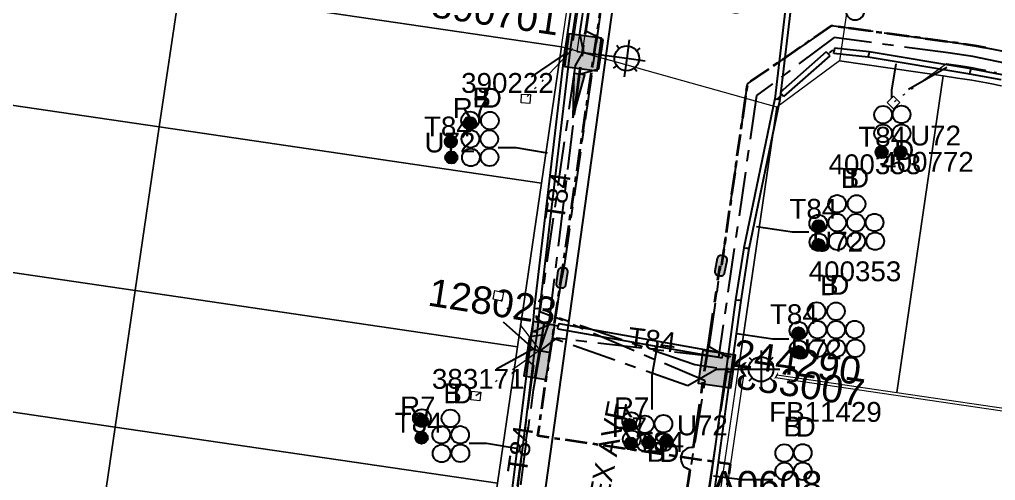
# Model space of a CAD drawing. Header units: metres. Extents: x 302924 to 304532, y 6268290 to 6269135.
# Drawn here: x 304105.8 to 304194.2, y 6268538.3 to 6268580.1 of the extents above; entities that cross this region are included whole.
import ezdxf
from ezdxf.enums import TextEntityAlignment as Align

# ---------------------------------------------------------------- set-up
doc = ezdxf.new("R2010")
doc.units = ezdxf.units.M
doc.linetypes.add('Cable Exist UG', pattern=[7, 4, -1, 1, -1])
doc.linetypes.add('PHANTOMX2', pattern=[6.6, 3, -0.75, 0.2, -0.75, 0.2, -0.75, 0.2, -0.75])
doc.layers.get('0').update_dxf_attribs({"color": 6})
for name, color, linetype, lineweight in [('_User Miscellaneous1', 30, 'Continuous', 13), ('_User Miscellaneous5', 121, 'Continuous', 13), ('_User_HV_Exist', 1, 'Continuous', 35), ('_User_HV_Final', 1, 'Continuous', 25), ('_User_LV_Exist', 5, 'Continuous', 35), ('_User_LV_Final', 5, 'Continuous', 25), ('Cadastre Roads_SP_EXT', 218, 'Continuous', 15), ('Mains_HV_EXT', 13, 'Continuous', 25), ('Mains_LV_EXT', 163, 'Continuous', 25), ('Mains_SL_EXT', 131, 'Continuous', 25), ('Services_SP_EXT', 42, 'PHANTOMX2', 20)]:
    doc.layers.add(name, color=color, linetype=linetype, lineweight=lineweight)
for name, color, linetype in [('Duct_SP_EXT', 30, 'Continuous'), ('Equip_HV_EXT', 7, 'Continuous'), ('Equip_SP_SL_EXT', 7, 'Continuous'), ('SupportsUG_SP_LV_EXT', 7, 'Continuous'), ('SupportsUG_SP_LV_SL_EXT', 7, 'Continuous'), ('Trench_SP_EXT', 7, 'Continuous')]:
    doc.layers.add(name, color=color, linetype=linetype)
doc.styles.add('COLUMN_LABEL', font='arial.ttf', dxfattribs={"height": 2})
doc.styles.add('iecARIAL', font='arial.ttf', dxfattribs={"height": 2})
doc.styles.add('POLE_LABEL', font='arial.ttf', dxfattribs={"height": 2})
doc.styles.add('SL_LABEL', font='arial.ttf', dxfattribs={"height": 2})
doc.styles.get("Standard").update_dxf_attribs({"font": 'arial.ttf'})
doc.styles.add('SWITCH_LABEL', font='arial.ttf', dxfattribs={"height": 2})
doc.linetypes.add('Cable E OH', pattern='A,8,-0.01,["E",Standard,S=1.5,R=30,X=0,Y=-0.9],0', length=8.01)

# ---------------------------------------------------------------- blocks, each defined once
blk = doc.blocks.new('COLUMN_EXT')
blk.add_hatch(color=256).paths.add_polyline_path([(1.5, -1.5), (1.5, 1.5), (-1.5, 1.5), (-1.5, -1.5)])
blk.add_lwpolyline([(1.5, 1.5), (-1.5, 1.5), (-1.5, -1.5), (1.5, -1.5)], close=True)
at = {"flags": 9}
for tag, p in [('SUBURB', (-1.813, 1.8)), ('NOTES', (-1.813, 2)), ('STREETNAME', (-1.813, 1.6)), ('LOCATION', (-1.813, 1.4)), ('LEGEND', (-1.813, 1.2)), ('USAGE', (-1.813, 1)), ('STATE', (-1.813, 0.8)), ('COLUMN_TYPE', (-1.813, 0.4)), ('OWNED_BY', (-1.813, 0.6))]:
    blk.add_attdef(tag, text='', height=0.2, rotation=180, dxfattribs=at).set_placement(p, align=Align.MIDDLE_LEFT)
at = {"flags": 1}
blk.add_attdef('Z', (-1.813, 2.351), '', height=0.2, rotation=180, dxfattribs=at)
at = {"flags": 9}
for tag, style, p in [('STRUCTURE_PLANT_NUMBER', 'POLE_LABEL', (-1.813, -0.031)), ('STREET_CODE', 'COLUMN_LABEL', (-1.813, 0.2))]:
    blk.add_attdef(tag, text='', height=0.2, rotation=180, dxfattribs=dict(at, style=style)).set_placement(p, align=Align.MIDDLE_LEFT)
at = {"style": 'COLUMN_LABEL', "width": 0.9, "flags": 8}
blk.add_attdef('ASSET_NUM', text='', height=2, rotation=270, dxfattribs=at).set_placement((2, -4), align=Align.MIDDLE_LEFT)
blk = doc.blocks.new('PILLAR_EXT')
blk.add_hatch(color=256).paths.add_polyline_path([(-2.5, 1), (-2.5, -1), (2.5, -1), (2.5, 1)])
for p, q in [((0, 1), (0, -1)), ((-2.5, 0), (2.5, 0))]:
    blk.add_line(p, q)
at = {"ltscale": 10}
blk.add_line((2.5, 0), (-2.5, 0), dxfattribs=at)
blk.add_lwpolyline([(-2.5, -1), (-1.25, -1), (1.25, -1), (2.5, -1), (2.5, 1), (-2.5, 1)], close=True)
at = {"width": 0.9, "flags": 8}
blk.add_attdef('ASSET_NUM', text='', height=2, rotation=90, dxfattribs=at).set_placement((-2, 4), align=Align.MIDDLE_LEFT)
for tag, p, flags in [('OWNED_BY', (0, -0.2), 9), ('STATE', (0, -0.4), 9), ('SUPPORT_TYPE', (0, -0.6), 9), ('USAGE', (0, -0.8), 9), ('LEGEND', (0, -1), 9), ('STREETNAME', (0, -1.8), 9), ('LOCATION', (0, -1.2), 9), ('NOTES', (0, -1.4), 9), ('PARENT', (0, -1.6), 9), ('SUBURB', (0, -2), 1)]:
    blk.add_attdef(tag, p, '', height=0.2, dxfattribs=dict(flags=flags))
blk = doc.blocks.new('DUCT_EXT')
blk.add_circle((0, 0.8), 0.8)
at = {"flags": 1}
blk.add_attdef('Z', (0, 0), '', height=0.2, dxfattribs=at)
at = {"flags": 9}
for tag, p in [('DUCT_CODE', (0, 0)), ('XSECT_TYPE', (0, -0.2)), ('STATE', (0, -0.6)), ('FB_REFERENCE', (0, -0.4)), ('NOTES', (0, -0.8))]:
    blk.add_attdef(tag, text='', height=0.2, dxfattribs=at).set_placement(p, align=Align.MIDDLE_LEFT)
blk = doc.blocks.new('SL_LANTERN_EXT')
at = {"flags": 9}
for tag, p in [('LRATECODE', (-7.4, 0)), ('LOUTREACHVOCAB', (-7.2, 0)), ('LOUTREACH', (-7, 0)), ('LANTNUMBER', (-6.6, 0)), ('LNEW', (-6.4, 0)), ('LMASTVOCAB', (-6.2, 0)), ('LMAST', (-6, 0)), ('LLAMPVOCAB', (-5.8, 0)), ('LLAMP', (-5.6, 0)), ('LEXIST', (-5.4, 0)), ('LCHARGE3PERCENT', (-5.2, 0)), ('LCHARGE3', (-5, 0)), ('LCHARGE2PERCENT', (-4.8, 0)), ('LCHARGE2', (-4.6, 0)), ('LCHARGE1PERCENT', (-4.4, 0)), ('LCHARGE1', (-4.2, 0)), ('LCATEGORY', (-4, 0)), ('LBRACKETVOCAB', (-3.8, 0)), ('LBRACKET', (-3.6, 0)), ('LKINGHEIGHT', (-3.4, 0)), ('CREPLACE', (-3.2, 0)), ('CREMOVE', (-3, 0)), ('CNUMBER', (-2.8, 0)), ('CNEW', (-2.6, 0)), ('CEXIST', (-2.4, 0)), ('USAGE', (-2.2, 0)), ('STATE', (-2, 0)), ('OWNED_BY', (-1.8, 0)), ('ORIENTATION', (-1.6, 0)), ('OPERATING_VOLTAGE', (-1.4, 0)), ('NO_PHASES', (-1.2, 0)), ('LANTERN_TYPE', (-1, 0)), ('LANTERN_PURPOSE', (-0.8, 0)), ('CONTROL_TYPE', (-0.6, 0)), ('CONSTRUCTED_VOLTAGE', (-0.4, 0))]:
    blk.add_attdef(tag, text='', height=0.001, rotation=270, dxfattribs=at).set_placement(p, align=Align.MIDDLE_LEFT)
at = {"style": 'SL_LABEL', "flags": 9}
blk.add_attdef('STREET_CODE', text='', height=0.001, rotation=270, dxfattribs=at).set_placement((0.001, 0), align=Align.MIDDLE_LEFT)
at = {"flags": 1}
blk.add_attdef('Z', (0, 0), '', height=0.001, rotation=270, dxfattribs=at)
at = {"width": 0.9}
blk.add_attdef('LNUMBER', text='', height=1, dxfattribs=at).set_placement((7, -1), align=Align.MIDDLE_LEFT)
at = {"flags": 9}
for tag, p in [('LREMOVE', (0, -7.6)), ('LREPLACE', (0, -7.8)), ('LTYPE', (0, -8)), ('LTYPEVOCAB', (0, -8.2)), ('LEGEND', (0, -8.4)), ('SUBURB', (0, -8.6)), ('STREETNAME', (0, -8.8)), ('LOCATION', (0, -9)), ('NOTES', (0, -9.2)), ('MAINTAINED_BY', (0, -9.863))]:
    blk.add_attdef(tag, text='', height=0.001, dxfattribs=at).set_placement(p, align=Align.MIDDLE_LEFT)
blk.add_attdef('OPERATED_BY', (0, -9.607), '', height=0.001, dxfattribs=at)
at = {"transparency": 33554687}
blk.add_wipeout([(5.688, 0), (5.061, -1.061), (4, -1.688), (2.939, -1.061), (2.313, 0), (2.939, 1.061), (4, 1.687), (5.061, 1.061)], dxfattribs=at)
for p, q in [((2.939, 1.061), (3.205, 0.795)), ((4, 1.687), (4, 0)), ((5.061, 1.061), (4.795, 0.795)), ((0, 0), (4, 0)), ((2.939, -1.061), (3.205, -0.795)), ((4, 0), (5.688, 0)), ((4, 0), (4, -1.688)), ((5.061, -1.061), (4.795, -0.795))]:
    blk.add_line(p, q)
blk.add_circle((4, 0), 1.125)
blk = doc.blocks.new('*U499')
at = {"transparency": 33554687, "flags": 9}
for tag, p in [('LRATECODE', (-7.4, 0)), ('LOUTREACHVOCAB', (-7.2, 0)), ('LOUTREACH', (-7, 0)), ('LANTNUMBER', (-6.6, 0)), ('LNEW', (-6.4, 0)), ('LMASTVOCAB', (-6.2, 0)), ('LMAST', (-6, 0)), ('LLAMPVOCAB', (-5.8, 0)), ('LLAMP', (-5.6, 0)), ('LEXIST', (-5.4, 0)), ('LCHARGE3PERCENT', (-5.2, 0)), ('LCHARGE3', (-5, 0)), ('LCHARGE2PERCENT', (-4.8, 0)), ('LCHARGE2', (-4.6, 0)), ('LCHARGE1PERCENT', (-4.4, 0)), ('LCHARGE1', (-4.2, 0)), ('LCATEGORY', (-4, 0)), ('LBRACKETVOCAB', (-3.8, 0)), ('LBRACKET', (-3.6, 0)), ('LKINGHEIGHT', (-3.4, 0)), ('CREPLACE', (-3.2, 0)), ('CREMOVE', (-3, 0)), ('CNUMBER', (-2.8, 0)), ('CNEW', (-2.6, 0)), ('CEXIST', (-2.4, 0)), ('USAGE', (-2.2, 0)), ('STATE', (-2, 0)), ('OWNED_BY', (-1.8, 0)), ('ORIENTATION', (-1.6, 0)), ('OPERATING_VOLTAGE', (-1.4, 0)), ('NO_PHASES', (-1.2, 0)), ('LANTERN_TYPE', (-1, 0)), ('LANTERN_PURPOSE', (-0.8, 0)), ('CONTROL_TYPE', (-0.6, 0)), ('CONSTRUCTED_VOLTAGE', (-0.4, 0))]:
    blk.add_attdef(tag, text='', height=0.001, rotation=270, dxfattribs=at).set_placement(p, align=Align.MIDDLE_LEFT)
at = {"transparency": 33554687, "style": 'SL_LABEL', "flags": 9}
blk.add_attdef('STREET_CODE', text='', height=0.001, rotation=270, dxfattribs=at).set_placement((0.001, 0), align=Align.MIDDLE_LEFT)
at = {"transparency": 33554687, "flags": 1}
blk.add_attdef('Z', (0, 0), '', height=0.001, rotation=270, dxfattribs=at)
at = {"transparency": 33554687, "width": 0.9}
blk.add_attdef('LNUMBER', text='', height=1, rotation=352.25425, dxfattribs=at).set_placement((6.801, -1.934), align=Align.MIDDLE_LEFT)
at = {"transparency": 33554687, "flags": 9}
for tag, p in [('LREMOVE', (0, -7.6)), ('LREPLACE', (0, -7.8)), ('LTYPE', (0, -8)), ('LTYPEVOCAB', (0, -8.2)), ('LEGEND', (0, -8.4)), ('SUBURB', (0, -8.6)), ('STREETNAME', (0, -8.8)), ('LOCATION', (0, -9)), ('NOTES', (0, -9.2)), ('MAINTAINED_BY', (0, -9.863))]:
    blk.add_attdef(tag, text='', height=0.001, dxfattribs=at).set_placement(p, align=Align.MIDDLE_LEFT)
blk.add_attdef('OPERATED_BY', (0, -9.607), '', height=0.001, dxfattribs=at)
at = {"transparency": 33554687}
blk.add_wipeout([(5.636, -0.767), (4.872, -1.733), (3.736, -2.211), (2.77, -1.447), (2.291, -0.312), (3.055, 0.655), (4.191, 1.133), (5.157, 0.369)], dxfattribs=at)
for p, q in [((4.191, 1.133), (3.964, -0.539)), ((0, 0), (3.964, -0.539)), ((3.055, 0.655), (3.282, 0.356)), ((5.157, 0.369), (4.859, 0.142)), ((3.964, -0.539), (3.736, -2.211)), ((3.964, -0.539), (5.636, -0.767)), ((2.77, -1.447), (3.068, -1.22)), ((4.872, -1.733), (4.645, -1.435))]:
    blk.add_line(p, q, dxfattribs=at)
blk.add_circle((3.964, -0.539), 1.125, dxfattribs=at)
blk = doc.blocks.new('CCP_EXT')
at = {"flags": 9}
for tag, p in [('STATE', (0, -1.8)), ('USAGE', (0, -1.2)), ('LEGEND', (0, -1.4)), ('LIFE_SUPPORT', (0, -1.6)), ('NOTES', (0, -2))]:
    blk.add_attdef(tag, text='', height=0.2, dxfattribs=at).set_placement(p, align=Align.MIDDLE_LEFT)
at = {"transparency": 33554687}
blk.add_wipeout([(0, 0.566), (0.566, 0), (0, -0.566), (-0.566, 0)], dxfattribs=at)
blk.add_lwpolyline([(-0.566, 0), (0, 0.566), (0.566, 0), (0, -0.566), (-0.566, 0)])
at = {"flags": 1}
blk.add_attdef('Z', (0, 0), '', height=0.2, dxfattribs=at)
at = {"flags": 9}
for tag, p in [('CCP_TYPE', (0, 0)), ('OPERATING_VOLTAGE', (0, -0.6)), ('ORIENTATION', (0, -0.8)), ('CONSTRUCTED_VOLTAGE', (0, -0.2)), ('NO_PHASES', (0, -0.4)), ('OWNED_BY', (0, -1))]:
    blk.add_attdef(tag, text='', height=0.2, dxfattribs=at).set_placement(p, align=Align.MIDDLE_LEFT)
blk = doc.blocks.new('HV_STJ_EXT')
h = blk.add_hatch(color=256)
edge = h.paths.add_edge_path()
edge.add_ellipse((-0.586, 0.131), major_axis=(0.226, 0.226), ratio=1, start_angle=44.99996, end_angle=135)
edge.add_line((-0.906, 0.131), (-0.906, -0.131))
edge.add_ellipse((-0.586, -0.131), major_axis=(0.226, 0.226), ratio=1, start_angle=134.99996, end_angle=225)
edge.add_line((-0.586, -0.451), (0.586, -0.451))
edge.add_ellipse((0.586, -0.131), major_axis=(-0.226, 0.226), ratio=1, start_angle=134.99996, end_angle=225)
edge.add_line((0.906, -0.131), (0.906, 0.131))
edge.add_ellipse((0.586, 0.131), major_axis=(-0.226, 0.226), ratio=1, start_angle=224.99996, end_angle=315)
edge.add_line((0.586, 0.451), (-0.586, 0.451))
blk.add_lwpolyline([(-0.906, 0.131), (-0.906, -0.131, 0.414214), (-0.586, -0.451), (0.586, -0.451, 0.414214), (0.906, -0.131), (0.906, 0.131, 0.414214), (0.586, 0.451), (-0.586, 0.451, 0.414214)], format="xyb", close=True)
for tag, flags, p in [('ORIENTATION', 9, (1.5, 0)), ('Z', 1, (1.5, -0.8)), ('USAGE', 9, (1.5, -0.2)), ('LEGEND', 9, (1.5, -0.4)), ('NOTES', 9, (1.5, -0.6))]:
    blk.add_attdef(tag, text='', height=0.2, dxfattribs=dict(flags=flags)).set_placement(p, align=Align.MIDDLE_LEFT)
blk = doc.blocks.new('SWG_HOLEC_SU_EXT')
blk.add_line((1.8, -2), (5.8, -2))
for points in [[(1, 0), (0, 0)], [(6.6, 0), (7.6, 0)]]:
    blk.add_lwpolyline(points)
for points in [[(1.8, -0.8, 1), (1.8, 0.8, 1)], [(5.8, -0.8, 1), (5.8, 0.8, 1)]]:
    blk.add_lwpolyline(points, format="xyb", close=True)
at = {"style": 'SWITCH_LABEL', "flags": 8}
blk.add_attdef('ASSET_NUM', text='', height=2.5, rotation=179.95437, dxfattribs=at).set_placement((-2.4, 0), align=Align.MIDDLE_LEFT)
at = {"flags": 1}
blk.add_attdef('Z', (0, 0), '', height=0.2, dxfattribs=at)
at = {"flags": 9}
for tag, p in [('ACTUAL_STATUS', (0, -0.4)), ('CONSTRUCTED_VOLTAGE', (0, -0.6)), ('NO_PHASES', (0, -0.8)), ('OPERATING_VOLTAGE', (0, -1)), ('ORIENTATION', (0, -1.2)), ('OWNED_BY', (0, -1.4)), ('STATE', (0, -1.8)), ('PARENT', (0, -1.6)), ('SWITCH_TYPE', (0, -2)), ('STREETNAME', (0, -2.6)), ('USAGE', (0, -2.2)), ('LOCATION', (0, -2.4)), ('SUBURB', (0, -2.8)), ('NOTES', (0, -3))]:
    blk.add_attdef(tag, text='', height=0.2, dxfattribs=at).set_placement(p, align=Align.MIDDLE_LEFT)
at = {"style": 'SWITCH_LABEL', "flags": 9}
blk.add_attdef('STREET_CODE', text='', height=0.2, dxfattribs=at).set_placement((0, -0.2), align=Align.MIDDLE_LEFT)
blk = doc.blocks.new('CABLE_LARGE_EXT')
h = blk.add_hatch(color=256)
edge = h.paths.add_edge_path()
edge.add_arc((0, 0.55), 0.55, 0, 360)
blk.add_circle((0, 0.55), 0.55)
at = {"flags": 1}
blk.add_attdef('Z', (0, 0), '', height=0.2, dxfattribs=at)
at = {"flags": 9}
for tag, p in [('COND_CODE', (0, 0)), ('XSECT_SIZE', (0, -0.6)), ('STATE', (0, -0.4)), ('FB_REFERENCE', (0, -0.2)), ('NOTES', (0, -0.8))]:
    blk.add_attdef(tag, text='', height=0.2, dxfattribs=at).set_placement(p, align=Align.MIDDLE_LEFT)
blk = doc.blocks.new('ARROW')
h = blk.add_hatch(color=256)
h.dxf.hatch_style = 1
h.paths.add_polyline_path([(-4, 0), (0, -0.5), (0, 0.5)])
blk.add_line((-0.5, 0), (-4, 0))
at = {"flags": 128}
blk.add_lwpolyline([(-4, 0), (0, -0.5), (0, 0.5)], close=True, dxfattribs=at)
blk.add_circle((0, 0), 0.0001)

msp = doc.modelspace()

# ---------------------------------------------------------------- linework, layer by layer
at = {"layer": '_User Miscellaneous1', "transparency": 33554687}
for p, q in [((304156.3067, 6268577.1847), (304158.3784, 6268591.282)), ((304156.7816, 6268577.1149), (304158.8533, 6268591.2122)), ((304156.3067, 6268577.1847), (304156.5442, 6268577.1498)), ((304156.7816, 6268577.1149), (304156.5442, 6268577.1498)), ((304178.8893, 6268577.1635), (304174.6975, 6268573.4993)), ((304178.8893, 6268577.1635), (304179.0472, 6268576.9828)), ((304179.2052, 6268576.8021), (304179.0472, 6268576.9828)), ((304179.5741, 6268577.0246), (304179.5998, 6268577.2632)), ((304182.6936, 6268576.688), (304179.5741, 6268577.0246)), ((304179.6256, 6268577.5018), (304179.5998, 6268577.2632)), ((304182.7585, 6268577.1638), (304179.6256, 6268577.5018)), ((304182.7585, 6268577.1638), (304182.7261, 6268576.9259)), ((304191.9783, 6268575.6403), (304182.7585, 6268577.1638)), ((304179.2052, 6268576.8021), (304175.0134, 6268573.1379)), ((304182.6936, 6268576.688), (304182.7261, 6268576.9259)), ((304191.8951, 6268575.1676), (304182.6936, 6268576.688)), ((304191.8951, 6268575.1676), (304191.9367, 6268575.4039)), ((304191.9783, 6268575.6403), (304191.9367, 6268575.4039)), ((304194.8301, 6268575.1076), (304191.9783, 6268575.6403)), ((304194.7312, 6268574.6377), (304191.8951, 6268575.1676)), ((304174.6975, 6268573.4993), (304174.8554, 6268573.3186)), ((304174.2149, 6268572.9436), (304171.4047, 6268559.4185)), ((304174.6849, 6268572.846), (304171.8746, 6268559.3209)), ((304174.2149, 6268572.9436), (304174.4499, 6268572.8948)), ((304174.6849, 6268572.846), (304174.4499, 6268572.8948)), ((304175.0134, 6268573.1379), (304174.8554, 6268573.3186)), ((304171.4026, 6268559.4069), (304170.6642, 6268554.7035)), ((304171.8768, 6268559.3325), (304171.1391, 6268554.6337)), ((304171.4026, 6268559.4069), (304171.6397, 6268559.3697)), ((304171.4047, 6268559.4185), (304171.6397, 6268559.3697)), ((304171.8746, 6268559.3209), (304171.6397, 6268559.3697)), ((304171.8768, 6268559.3325), (304171.6397, 6268559.3697)), ((304170.6642, 6268554.7035), (304169.7718, 6268548.1813)), ((304170.6638, 6268554.7011), (304169.7718, 6268548.1813)), ((304171.1394, 6268554.6361), (304170.2473, 6268548.1162)), ((304171.1391, 6268554.6337), (304170.2473, 6268548.1162)), ((304170.6638, 6268554.7011), (304170.9016, 6268554.6686)), ((304170.6642, 6268554.7035), (304170.9016, 6268554.6686)), ((304171.1391, 6268554.6337), (304170.9016, 6268554.6686)), ((304171.1394, 6268554.6361), (304170.9016, 6268554.6686)), ((304154.5527, 6268552.0701), (304154.5946, 6268552.3064)), ((304154.6365, 6268552.5427), (304154.5946, 6268552.3064)), ((304154.6365, 6268552.5427), (304169.5439, 6268549.8987)), ((304152.0155, 6268550.2297), (304152.2442, 6268551.8884)), ((304152.2442, 6268551.8884), (304152.482, 6268551.8556)), ((304152.7197, 6268551.8229), (304152.482, 6268551.8556)), ((304152.4915, 6268550.1673), (304152.7197, 6268551.8229)), ((304154.5527, 6268552.0701), (304169.46, 6268549.4261)), ((304149.2411, 6268527.9562), (304152.0155, 6268550.2297)), ((304149.7174, 6268527.8968), (304152.4915, 6268550.1673)), ((304152.0155, 6268550.2297), (304152.2535, 6268550.1985)), ((304152.4915, 6268550.1673), (304152.2535, 6268550.1985)), ((304169.46, 6268549.4261), (304169.502, 6268549.6624)), ((304169.5439, 6268549.8987), (304169.502, 6268549.6624)), ((304167.3832, 6268530.736), (304169.7718, 6268548.1813)), ((304167.8588, 6268530.6709), (304170.2473, 6268548.1162)), ((304169.7718, 6268548.1813), (304170.0096, 6268548.1488)), ((304169.7718, 6268548.1813), (304170.0096, 6268548.1488)), ((304169.7718, 6268548.1813), (304170.0096, 6268548.1488)), ((304170.2473, 6268548.1162), (304170.0096, 6268548.1488)), ((304170.2473, 6268548.1162), (304170.0096, 6268548.1488)), ((304170.2473, 6268548.1162), (304170.0096, 6268548.1488))]:
    msp.add_line(p, q, dxfattribs=at)
at = {"layer": '_User Miscellaneous5', "linetype": 'Continuous', "transparency": 33554597}
for points in [[(304156.9332, 6268591.4944), (304122.3032, 6268596.5833), (304120.2677, 6268582.7305), (304154.8977, 6268577.6425), (304156.9332, 6268591.4944)], [(304120.2677, 6268582.7305), (304085.6369, 6268587.8194), (304083.8196, 6268575.4519), (304118.4497, 6268570.3629), (304120.2677, 6268582.7305)], [(304154.8977, 6268577.6425), (304120.2677, 6268582.7305), (304118.4497, 6268570.3629), (304153.0804, 6268565.274), (304154.8977, 6268577.6425)], [(304189.4793, 6268574.995), (304180.0798, 6268576.3749), (304174.4075, 6268572.1543), (304170.9213, 6268548.4069), (304185.2673, 6268546.3018), (304189.4793, 6268574.995)], [(304118.4497, 6268570.3629), (304083.8196, 6268575.4519), (304081.6392, 6268560.6104), (304116.2691, 6268555.5215), (304118.4497, 6268570.3629)], [(304201.6959, 6268572.1471), (304201.0689, 6268572.36), (304200.4405, 6268572.5659), (304199.8089, 6268572.7638), (304199.1757, 6268572.9557), (304198.5402, 6268573.1406), (304197.9023, 6268573.3185), (304197.2629, 6268573.4895), (304196.6221, 6268573.6523), (304195.9787, 6268573.8093), (304195.334, 6268573.9581), (304194.6878, 6268574.1011), (304194.0399, 6268574.236), (304193.3906, 6268574.3639), (304192.7398, 6268574.4849), (304192.0875, 6268574.5979), (304191.4345, 6268574.7048), (304190.7799, 6268574.8038), (304189.4793, 6268574.995), (304185.2673, 6268546.3018), (304197.6339, 6268544.4863), (304201.6959, 6268572.1471)], [(304153.0804, 6268565.274), (304118.4497, 6268570.3629), (304116.2691, 6268555.5215), (304150.8989, 6268550.4325), (304153.0804, 6268565.274)], [(304116.2691, 6268555.5215), (304081.6392, 6268560.6104), (304079.8211, 6268548.2419), (304114.4509, 6268543.153), (304116.2691, 6268555.5215)], [(304150.8989, 6268550.4325), (304116.2691, 6268555.5215), (304114.4509, 6268543.153), (304149.0816, 6268538.064), (304150.8989, 6268550.4325)], [(304114.4509, 6268543.153), (304079.8211, 6268548.2419), (304078.3671, 6268538.3472), (304112.997, 6268533.2584), (304114.4509, 6268543.153)], [(304491.222, 6268501.005), (304171.417, 6268548.046), (304162.321, 6268486.148), (304483.826, 6268438.112), (304491.222, 6268501.005)], [(304149.0816, 6268538.064), (304114.4509, 6268543.153), (304112.997, 6268533.2584), (304147.6276, 6268528.1694), (304149.0816, 6268538.064)]]:
    msp.add_lwpolyline(points, close=True, dxfattribs=at)
at = {"layer": '_User_HV_Exist', "linetype": 'Cable Exist UG', "flags": 128}
for points in [[(304166.8412, 6268541.288), (304168.0539, 6268549.5432)], [(304166.0587, 6268535.9614), (304166.5505, 6268539.3093)]]:
    msp.add_lwpolyline(points, dxfattribs=at)
at = {"layer": '_User_HV_Final', "linetype": 'Continuous'}
msp.add_arc((304166.6958, 6268540.2987), 1, 81.642806, 261.642806, dxfattribs=at)
at = {"layer": 'Cadastre Roads_SP_EXT', "linetype": 'Continuous'}
msp.add_lwpolyline([(304182.404, 6268592.2078), (304180.0798, 6268576.3749), (304189.4793, 6268574.995), (304190.7799, 6268574.8038), (304191.4345, 6268574.7048), (304192.0875, 6268574.5978), (304192.7398, 6268574.4849), (304193.3906, 6268574.364), (304194.0399, 6268574.236), (304194.6877, 6268574.1011)], dxfattribs=at)
at = {"layer": 'Duct_SP_EXT'}
for p, q in [((304177.206, 6268598.5135), (304174.2116, 6268572.9227)), ((304177.6828, 6268598.4577), (304174.6883, 6268572.8669)), ((304152.9162, 6268553.8701), (304155.7166, 6268577.4205)), ((304155.24, 6268577.4772), (304155.4783, 6268577.4489)), ((304155.2409, 6268577.4838), (304155.4783, 6268577.4489)), ((304155.7166, 6268577.4205), (304155.4783, 6268577.4489)), ((304155.7157, 6268577.4139), (304155.4783, 6268577.4489)), ((304178.8893, 6268577.1635), (304174.6975, 6268573.4993)), ((304178.8893, 6268577.1635), (304179.0472, 6268576.9828)), ((304179.2052, 6268576.8021), (304179.0472, 6268576.9828)), ((304179.5741, 6268577.0246), (304179.5998, 6268577.2632)), ((304182.6936, 6268576.688), (304179.5741, 6268577.0246)), ((304179.6256, 6268577.5018), (304179.5998, 6268577.2632)), ((304182.7585, 6268577.1638), (304179.6256, 6268577.5018)), ((304182.7585, 6268577.1638), (304182.7261, 6268576.9259)), ((304191.9783, 6268575.6403), (304182.7585, 6268577.1638)), ((304179.2052, 6268576.8021), (304175.0134, 6268573.1379)), ((304182.6936, 6268576.688), (304182.7261, 6268576.9259)), ((304191.8951, 6268575.1676), (304182.6936, 6268576.688)), ((304191.8951, 6268575.1676), (304191.9367, 6268575.4039)), ((304191.9783, 6268575.6403), (304191.9367, 6268575.4039)), ((304194.8301, 6268575.1076), (304191.9783, 6268575.6403)), ((304194.7312, 6268574.6377), (304191.8951, 6268575.1676)), ((304174.6975, 6268573.4993), (304174.8554, 6268573.3186)), ((304174.2149, 6268572.9436), (304171.4047, 6268559.4185)), ((304174.6849, 6268572.846), (304171.8746, 6268559.3209)), ((304174.2116, 6268572.9227), (304174.4499, 6268572.8948)), ((304174.2149, 6268572.9436), (304174.4499, 6268572.8948)), ((304174.6883, 6268572.8669), (304174.4499, 6268572.8948)), ((304174.6849, 6268572.846), (304174.4499, 6268572.8948)), ((304175.0134, 6268573.1379), (304174.8554, 6268573.3186)), ((304171.4026, 6268559.4069), (304170.6642, 6268554.7035)), ((304171.8768, 6268559.3325), (304171.1391, 6268554.6337)), ((304171.4026, 6268559.4069), (304171.6397, 6268559.3697)), ((304171.4047, 6268559.4185), (304171.6397, 6268559.3697)), ((304171.8746, 6268559.3209), (304171.6397, 6268559.3697)), ((304171.8768, 6268559.3325), (304171.6397, 6268559.3697)), ((304170.6638, 6268554.7011), (304170.9016, 6268554.6686)), ((304170.6642, 6268554.7035), (304170.9016, 6268554.6686)), ((304171.1391, 6268554.6337), (304170.9016, 6268554.6686)), ((304171.1394, 6268554.6361), (304170.9016, 6268554.6686)), ((304152.2529, 6268551.8185), (304152.4387, 6268553.9196)), ((304152.4387, 6268553.9196), (304152.6775, 6268553.8949)), ((304152.9162, 6268553.8701), (304152.6775, 6268553.8949)), ((304152.731, 6268551.7763), (304152.9162, 6268553.8701)), ((304154.5527, 6268552.0701), (304154.5946, 6268552.3064)), ((304154.6365, 6268552.5427), (304154.5946, 6268552.3064)), ((304152.0155, 6268550.2297), (304152.2442, 6268551.8884)), ((304152.2442, 6268551.8884), (304152.482, 6268551.8556)), ((304152.2529, 6268551.8185), (304152.492, 6268551.7974)), ((304152.7197, 6268551.8229), (304152.482, 6268551.8556)), ((304152.4915, 6268550.1673), (304152.7197, 6268551.8229)), ((304152.731, 6268551.7763), (304152.492, 6268551.7974)), ((304149.2411, 6268527.9562), (304152.0155, 6268550.2297)), ((304149.7174, 6268527.8968), (304152.4915, 6268550.1673)), ((304152.0155, 6268550.2297), (304152.2535, 6268550.1985)), ((304152.4915, 6268550.1673), (304152.2535, 6268550.1985))]:
    msp.add_line(p, q, dxfattribs=at)
for points in [[(304184.8112, 6268572.3958), (304184.8112, 6268573.7104), (304185.2173, 6268576.0937)], [(304149.1672, 6268568.505), (304150.7455, 6268568.4963), (304153.5851, 6268568.0194)], [(304177.2934, 6268560.8235), (304175.8372, 6268560.8235), (304172.5669, 6268561.3198)], [(304177.2934, 6268560.8235), (304175.8372, 6268560.8235), (304172.5669, 6268561.3198)], [(304175.4957, 6268551.1181), (304174.0396, 6268551.1181), (304170.7692, 6268551.6146)], [(304175.4957, 6268551.1181), (304174.0396, 6268551.1181), (304170.7692, 6268551.6146)], [(304163.0991, 6268544.7335), (304163.098, 6268547.8497), (304163.578, 6268550.5554)], [(304146.5229, 6268541.6781), (304148.1044, 6268541.6793), (304150.953, 6268541.2209)], [(304174.0493, 6268538.362), (304171.3045, 6268538.362), (304168.6716, 6268538.7112)]]:
    msp.add_lwpolyline(points, dxfattribs=at)
at = {"layer": 'Mains_LV_EXT', "linetype": 'Cable Exist UG'}
msp.add_lwpolyline([(304149.8392, 6268527.8277), (304150.2577, 6268530.967), (304150.2577, 6268530.967), (304152.3684, 6268546.538), (304152.9776, 6268550.0745)], dxfattribs=at)
at = {"layer": 'Trench_SP_EXT', "linetype": 'Cable Exist UG'}
for points in [[(304155.4422, 6268577.147), (304151.8189, 6268574.6879)], [(304179.5999, 6268577.2632), (304179.4259, 6268577.2969), (304179.1517, 6268577.0742)], [(304189.8229, 6268575.7532), (304186.0605, 6268573.6029)], [(304174.8555, 6268573.3185), (304174.4499, 6268572.8948)], [(304152.3873, 6268550.2073), (304149.6416, 6268552.6783)], [(304154.5946, 6268552.3064), (304153.8637, 6268552.4543), (304153.8637, 6268552.4543), (304152.482, 6268551.8557)], [(304152.2535, 6268550.1985), (304148.9889, 6268548.3908)]]:
    msp.add_lwpolyline(points, dxfattribs=at)

# ---------------------------------------------------------------- block references
at = {"layer": 'Duct_SP_EXT'}
for name, p in [('DUCT_EXT', (304181.4944, 6268580.0434)), ('DUCT_EXT', (304146.6106, 6268570.1651)), ('DUCT_EXT', (304148.4091, 6268570.1407)), ('CABLE_LARGE_EXT', (304146.6105, 6268570.1651)), ('DUCT_EXT', (304146.644, 6268568.4877)), ('CABLE_LARGE_EXT', (304144.868, 6268568.4838)), ('CABLE_LARGE_EXT', (304144.9138, 6268567.0518)), ('DUCT_EXT', (304179.8697, 6268562.597)), ('DUCT_EXT', (304181.6307, 6268562.5847)), ('DUCT_EXT', (304178.1629, 6268560.8105)), ('CABLE_LARGE_EXT', (304178.1769, 6268560.8187)), ('DUCT_EXT', (304179.8852, 6268560.8895)), ('DUCT_EXT', (304181.575, 6268560.8865)), ('DUCT_EXT', (304183.2577, 6268560.903)), ('DUCT_EXT', (304178.1759, 6268559.1183)), ('CABLE_LARGE_EXT', (304178.1758, 6268559.1183)), ('DUCT_EXT', (304179.8998, 6268559.2024)), ('DUCT_EXT', (304181.6034, 6268559.2113)), ('DUCT_EXT', (304183.3182, 6268559.2091)), ('DUCT_EXT', (304178.005, 6268552.8668)), ('DUCT_EXT', (304179.7659, 6268552.8545)), ('DUCT_EXT', (304176.3652, 6268551.1052)), ('DUCT_EXT', (304178.0876, 6268551.1841)), ('DUCT_EXT', (304179.7774, 6268551.1811)), ('DUCT_EXT', (304181.4601, 6268551.1976)), ('DUCT_EXT', (304176.3782, 6268549.4129)), ('DUCT_EXT', (304178.1021, 6268549.497)), ('DUCT_EXT', (304179.8058, 6268549.5059)), ('DUCT_EXT', (304181.5206, 6268549.5036)), ('DUCT_EXT', (304142.2436, 6268543.1722)), ('CABLE_LARGE_EXT', (304142.2436, 6268543.1722)), ('DUCT_EXT', (304144.8283, 6268543.1384)), ('DUCT_EXT', (304161.2083, 6268542.9023)), ('DUCT_EXT', (304164.1342, 6268542.6511)), ('DUCT_EXT', (304162.447, 6268542.6007)), ('CABLE_LARGE_EXT', (304142.2184, 6268541.6375)), ('DUCT_EXT', (304143.9972, 6268541.6479)), ('DUCT_EXT', (304161.2523, 6268541.2403)), ('DUCT_EXT', (304162.4904, 6268540.9212)), ('DUCT_EXT', (304164.1772, 6268540.969)), ('DUCT_EXT', (304175.0815, 6268539.9912)), ('DUCT_EXT', (304176.7549, 6268540.0136)), ('DUCT_EXT', (304175.0764, 6268538.3324)), ('DUCT_EXT', (304176.7549, 6268538.3515))]:
    msp.add_blockref(name, p, dxfattribs=at)
for name, p, rotation in [('DUCT_EXT', (304184.8303, 6268571.4729), 90.0000000000002), ('DUCT_EXT', (304186.5055, 6268571.5013), 90.0000000000002), ('DUCT_EXT', (304148.3534, 6268568.4774), 359.9395987049994), ('DUCT_EXT', (304184.8273, 6268569.7831), 90.0000000000002), ('DUCT_EXT', (304186.5144, 6268569.7976), 90.0000000000002), ('DUCT_EXT', (304146.6812, 6268566.8021), 0.03922289797733924), ('DUCT_EXT', (304148.3768, 6268566.8148), 0.03922289797733924), ('CABLE_LARGE_EXT', (304184.4497, 6268568.0877), 90.0000000000002), ('CABLE_LARGE_EXT', (304186.1576, 6268568.0993), 90.0000000000002), ('CABLE_LARGE_EXT', (304161.6078, 6268543.3455), 90.0000000000002), ('DUCT_EXT', (304145.7082, 6268541.6508), 359.9395987049994), ('DUCT_EXT', (304145.7307, 6268539.9798), 0.03922289797733924), ('CABLE_LARGE_EXT', (304161.7078, 6268541.6632), 90.0000000000002), ('CABLE_LARGE_EXT', (304163.3129, 6268541.7536), 89.91131089222061), ('CABLE_LARGE_EXT', (304164.9477, 6268541.876), 90.09962442912095), ('DUCT_EXT', (304144.0332, 6268539.9579), 0.03922289797733924)]:
    msp.add_blockref(name, p, dxfattribs=dict(at, rotation=rotation))
at = {"layer": 'Equip_HV_EXT'}
for p, rotation in [((304169.3411, 6268557.7832), 78.85734754935578), ((304154.9361, 6268556.6873), 261.7300825604995)]:
    msp.add_blockref('HV_STJ_EXT', p, dxfattribs=dict(at, rotation=rotation))
ref = msp.add_blockref('SWG_HOLEC_SU_EXT', (304170.8433, 6268534.6762), dxfattribs=dict(at, rotation=310.6815125300441))
ref.add_attrib('ASSET_NUM', 'A0608', dxfattribs={"layer": '0', "height": 2.5, "style": 'SWITCH_LABEL'}).set_placement((304168.4443, 6268535.9261), align=Align.BOTTOM_LEFT)
at = {"layer": 'SupportsUG_SP_LV_EXT'}
ref = msp.add_blockref('PILLAR_EXT', (304152.8944, 6268550.0961), dxfattribs=dict(at, rotation=80.34531748949144))
ref.add_attrib('ASSET_NUM', '128023', dxfattribs={"layer": '0', "height": 2.5, "rotation": 350.983372, "style": 'iecARIAL'}).set_placement((304154.3944, 6268553.5961), align=Align.MIDDLE_RIGHT)
at = {"layer": 'SupportsUG_SP_LV_SL_EXT'}
ref = msp.add_blockref('COLUMN_EXT', (304156.8442, 6268577.1303), dxfattribs=dict(at, rotation=172.2557171750167))
ref.add_attrib('ASSET_NUM', '890701', dxfattribs={"layer": '0', "height": 2.5, "rotation": 351.575262, "style": 'COLUMN_LABEL'}).set_placement((304154.8637, 6268581.1263), align=Align.TOP_RIGHT)
ref = msp.add_blockref('COLUMN_EXT', (304168.9739, 6268548.4005), dxfattribs=dict(at, rotation=81.95251455724109))
ref.add_attrib('ASSET_NUM', '883007', dxfattribs={"layer": '0', "height": 2.5, "rotation": 351.636701, "style": 'COLUMN_LABEL'}).set_placement((304170.9739, 6268549.1505), align=Align.TOP_LEFT)

# ---------------------------------------------------------------- texts
at = {"layer": 'Cadastre Roads_SP_EXT'}
msp.add_text('ALEX AVE', height=1.8, rotation=78.841777, dxfattribs=at).set_placement((304158.514, 6268533.3919))
at = {"layer": 'Duct_SP_EXT'}
for s, p in [('390222', (304145.8007, 6268573.4564)), ('B', (304146.8242, 6268572.1432)), ('D', (304147.6764, 6268572.117)), ('R7', (304145.036, 6268571.1902)), ('T84', (304142.4303, 6268569.504)), ('U72', (304142.4763, 6268568.0588)), ('T84', (304181.7804, 6268568.5809)), ('U72', (304186.4791, 6268568.6895)), ('D', (304185.039, 6268567.3569)), ('400772', (304183.8595, 6268566.3048)), ('400353', (304179.0903, 6268566.0815)), ('B', (304180.1916, 6268564.8424)), ('D', (304180.9551, 6268564.8548)), ('T84', (304175.5457, 6268562.0418)), ('U72', (304177.6116, 6268559.0616)), ('400353', (304177.2925, 6268556.3761)), ('B', (304178.3268, 6268555.1123)), ('D', (304179.1575, 6268555.1493)), ('T84', (304173.7774, 6268552.4872)), ('383171', (304143.1539, 6268546.6215)), ('B', (304144.179, 6268545.3154)), ('D', (304145.0324, 6268545.2897)), ('R7', (304140.2671, 6268544.1186)), ('R7', (304159.6436, 6268544.0398)), ('FB11429', (304173.712, 6268543.6272)), ('T84', (304139.777, 6268542.6524)), ('U72', (304165.3544, 6268542.4036)), ('R7', (304159.4404, 6268542.2448)), ('B', (304175.009, 6268542.3008)), ('D', (304176.1144, 6268542.2861)), ('T84', (304161.6798, 6268540.8981)), ('B', (304162.6238, 6268540.0096)), ('D', (304163.7604, 6268539.9911))]:
    msp.add_text(s, height=1.8, dxfattribs=at).set_placement(p)
at = {"layer": 'Mains_LV_EXT'}
for rotation, p in [(81.679559, (304155.1215, 6268561.7952)), (353.043627, (304160.8316, 6268550.4371)), (81.64412, (304151.7179, 6268538.8458))]:
    msp.add_text('T84', height=1.8, rotation=rotation, dxfattribs=at).set_placement(p)

# ---------------------------------------------------------------- next in the draw order: block references
at = {"layer": 'Equip_SP_SL_EXT'}
ref = msp.add_blockref('*U499', (304156.8443, 6268577.1303), dxfattribs=at)
ref.add_attrib('ASSET_NUM', '248155', dxfattribs={"layer": '0', "height": 2.5, "rotation": 351.575262, "style": 'iecARIAL'}).set_placement((304171.6958, 6268581.7784), align=Align.MIDDLE_RIGHT)
ref = msp.add_blockref('SL_LANTERN_EXT', (304168.9739, 6268548.4006), dxfattribs=at)
ref.add_attrib('ASSET_NUM', '244290', dxfattribs={"layer": '0', "height": 2.5, "rotation": 351.636701, "style": 'iecARIAL'}).set_placement((304170.4739, 6268549.9006), align=Align.MIDDLE_LEFT)
at = {"layer": 'Services_SP_EXT'}
for p, rotation in [((304151.6486, 6268572.9243), 41.4822049999059), ((304149.1718, 6268555.0591), 302.7352262881383), ((304147.1343, 6268545.9779), 38.34531730233553)]:
    msp.add_blockref('CCP_EXT', p, dxfattribs=dict(at, rotation=rotation))
msp.add_blockref('CCP_EXT', (304184.9783, 6268572.5875), dxfattribs=at)

# ---------------------------------------------------------------- next in the draw order: linework, layer by layer
at = {"layer": '_User_HV_Exist', "linetype": 'Cable Exist UG', "ltscale": 0.5, "flags": 128}
for points in [[(304162.6706, 6268609.9043), (304162.6706, 6268609.9043), (304162.6706, 6268609.9043), (304155.0451, 6268558.011), (304153.6098, 6268548.2416)], [(304193.3114, 6268577.5346), (304192.3415, 6268577.734), (304190.0796, 6268578.0664), (304179.3506, 6268579.5275), (304171.7221, 6268574.2652), (304169.4005, 6268557.8435)], [(304169.5655, 6268535.4462), (304170.2027, 6268539.7832), (304152.7437, 6268542.3494), (304153.6098, 6268548.2416), (304153.6098, 6268548.2416), (304153.6098, 6268548.2416)]]:
    msp.add_lwpolyline(points, dxfattribs=at)
at = {"layer": '_User_HV_Exist', "linetype": 'Cable Exist UG', "flags": 128}
msp.add_lwpolyline([(304168.0539, 6268549.5432), (304169.2666, 6268557.7983)], dxfattribs=at)
at = {"layer": '_User_LV_Exist', "color": 3, "linetype": 'Cable Exist UG', "transparency": 33554687, "flags": 128}
msp.add_lwpolyline([(304156.1135, 6268571.8419), (304156.5143, 6268575.1514), (304156.5143, 6268575.1514), (304157.0855, 6268579.0486), (304157.0855, 6268579.0486), (304158.9119, 6268591.2036)], dxfattribs=at)
at = {"layer": 'Cadastre Roads_SP_EXT', "linetype": 'Continuous'}
msp.add_lwpolyline([(304170.9213, 6268548.4069), (304174.4075, 6268572.1543), (304154.8977, 6268577.6425), (304153.0804, 6268565.2739), (304150.8989, 6268550.4326), (304149.0816, 6268538.064), (304147.6276, 6268528.1695), (304146.1736, 6268518.2748), (304142.5382, 6268493.5388), (304162.1691, 6268488.7851), (304170.9213, 6268548.4069)], close=True, dxfattribs=at)
at = {"layer": 'Duct_SP_EXT'}
for p, q in [((304155.2409, 6268577.4838), (304157.2734, 6268591.279)), ((304155.7157, 6268577.4139), (304157.7483, 6268591.2091)), ((304152.4387, 6268553.9196), (304155.24, 6268577.4772)), ((304170.6642, 6268554.7035), (304169.7718, 6268548.1813)), ((304170.6638, 6268554.7011), (304169.7718, 6268548.1813)), ((304171.1394, 6268554.6361), (304170.2473, 6268548.1162)), ((304171.1391, 6268554.6337), (304170.2473, 6268548.1162)), ((304154.6365, 6268552.5427), (304169.5439, 6268549.8987)), ((304154.5527, 6268552.0701), (304169.46, 6268549.4261)), ((304169.46, 6268549.4261), (304169.502, 6268549.6624)), ((304169.5439, 6268549.8987), (304169.502, 6268549.6624)), ((304167.3832, 6268530.736), (304169.7718, 6268548.1813)), ((304167.8588, 6268530.6709), (304170.2473, 6268548.1162)), ((304169.7718, 6268548.1813), (304170.0096, 6268548.1488)), ((304169.7718, 6268548.1813), (304170.0096, 6268548.1488)), ((304169.7718, 6268548.1813), (304170.0096, 6268548.1488)), ((304170.2473, 6268548.1162), (304170.0096, 6268548.1488)), ((304170.2473, 6268548.1162), (304170.0096, 6268548.1488)), ((304170.2473, 6268548.1162), (304170.0096, 6268548.1488))]:
    msp.add_line(p, q, dxfattribs=at)
at = {"layer": 'Mains_HV_EXT', "linetype": 'Cable E OH'}
msp.add_lwpolyline([(304150.944, 6268519.5441), (304162.7439, 6268604.1058)], dxfattribs=at)
at = {"layer": 'Mains_HV_EXT', "linetype": 'Cable Exist UG'}
for points in [[(304162.6898, 6268603.8559), (304161.5765, 6268602.7164), (304161.5765, 6268602.7164), (304155.1576, 6268557.9944), (304154.9361, 6268556.6873)], [(304195.258, 6268577.1342), (304192.3415, 6268577.734), (304190.0796, 6268578.0664), (304179.3506, 6268579.5275), (304171.7221, 6268574.2652), (304169.4005, 6268557.8435)], [(304171.6957, 6268533.0374), (304170.8125, 6268534.6516), (304168.2638, 6268537.6485), (304168.2638, 6268537.6485), (304170.0997, 6268549.3922), (304168.2622, 6268550.4386), (304168.2622, 6268550.4386), (304169.3411, 6268557.7832)], [(304171.6957, 6268533.0374), (304170.4196, 6268534.3493), (304165.8674, 6268534.8339), (304165.8674, 6268534.8339), (304167.9075, 6268547.3427), (304154.3461, 6268553.0916), (304154.937, 6268556.6654)]]:
    msp.add_lwpolyline(points, dxfattribs=at)
at = {"layer": 'Mains_LV_EXT', "linetype": 'Cable Exist UG'}
for points in [[(304152.9088, 6268550.0209), (304153.7848, 6268552.6138), (304153.7848, 6268552.6138), (304156.5143, 6268575.1514), (304158.2648, 6268575.6252), (304158.6741, 6268578.2717), (304157.0855, 6268579.0486), (304158.8283, 6268590.8381)], [(304201.795, 6268574.2871), (304199.495, 6268575.0295), (304197.7332, 6268575.5259), (304195.0519, 6268576.1554), (304192.177, 6268576.7475), (304189.9339, 6268577.077), (304179.6147, 6268578.4777), (304172.5555, 6268573.2072), (304169.1185, 6268549.493), (304154.443, 6268551.2142), (304152.9088, 6268550.0209)]]:
    msp.add_lwpolyline(points, dxfattribs=at)
at = {"layer": 'Mains_SL_EXT', "linetype": 'Cable Exist UG'}
for points in [[(304156.9074, 6268577.1179), (304156.5669, 6268578.8522), (304156.5669, 6268578.8522), (304158.1237, 6268589.2821), (304157.4788, 6268589.8526), (304157.876, 6268592.4056), (304158.632, 6268592.8629), (304160.1678, 6268603.4549), (304162.908, 6268604.1017)], [(304156.8642, 6268577.2168), (304156.1385, 6268575.9449), (304156.1385, 6268575.9449), (304152.9198, 6268553.6235), (304153.8644, 6268553.2794)], [(304168.9647, 6268548.5009), (304166.969, 6268548.7898), (304153.7544, 6268553.3433)], [(304168.974, 6268548.4005), (304166.3263, 6268546.8959), (304166.3263, 6268546.8959), (304153.2515, 6268551.5131), (304153.2515, 6268551.5131), (304152.008, 6268551.3209), (304151.7036, 6268549.3394), (304152.3625, 6268548.7224), (304149.697, 6268529.2292), (304148.9239, 6268528.9701), (304148.6641, 6268527.1141), (304149.3344, 6268526.5536), (304148.5321, 6268520.6472), (304165.0042, 6268518.4784), (304165.0042, 6268518.4784), (304163.5011, 6268508.2497), (304162.8485, 6268507.2478)]]:
    msp.add_lwpolyline(points, dxfattribs=at)
at = {"layer": 'Services_SP_EXT'}
for points in [[(304158.8755, 6268590.808), (304157.3764, 6268587.7082), (304157.3764, 6268587.7082), (304155.8318, 6268577.356), (304151.6185, 6268572.9351)], [(304152.9775, 6268550.0745), (304149.0615, 6268555.1402)], [(304152.8943, 6268550.0961), (304147.1343, 6268545.9778)]]:
    msp.add_lwpolyline(points, dxfattribs=at)
msp.add_lwpolyline([(304202.4627, 6268574.0948), (304199.7775, 6268573.8966), (304199.7775, 6268573.8966, 0.0331164), (304191.0896, 6268575.9035), (304191.0896, 6268575.9035), (304189.7888, 6268576.0946), (304184.9783, 6268572.5875)], format="xyb", dxfattribs=at)
at = {"layer": 'Trench_SP_EXT', "linetype": 'Cable Exist UG'}
msp.add_lwpolyline([(304170.2794, 6268549.5274), (304169.5019, 6268549.6624)], dxfattribs=at)

# ---------------------------------------------------------------- next in the draw order: block references
at = {"layer": '_User_LV_Final', "color": 3, "transparency": 33554687, "rotation": 81.66243135151964}
msp.add_blockref('ARROW', (304156.5143, 6268575.1514), dxfattribs=at)
at = {"layer": 'Duct_SP_EXT'}
for p in [(304176.3652, 6268551.1052), (304176.3783, 6268549.4129)]:
    msp.add_blockref('CABLE_LARGE_EXT', p, dxfattribs=at)

# ---------------------------------------------------------------- next in the draw order: texts
msp.add_text('U72', height=1.8, dxfattribs=at).set_placement((304175.6739, 6268549.3037))

doc.saveas('drawing.dxf')
